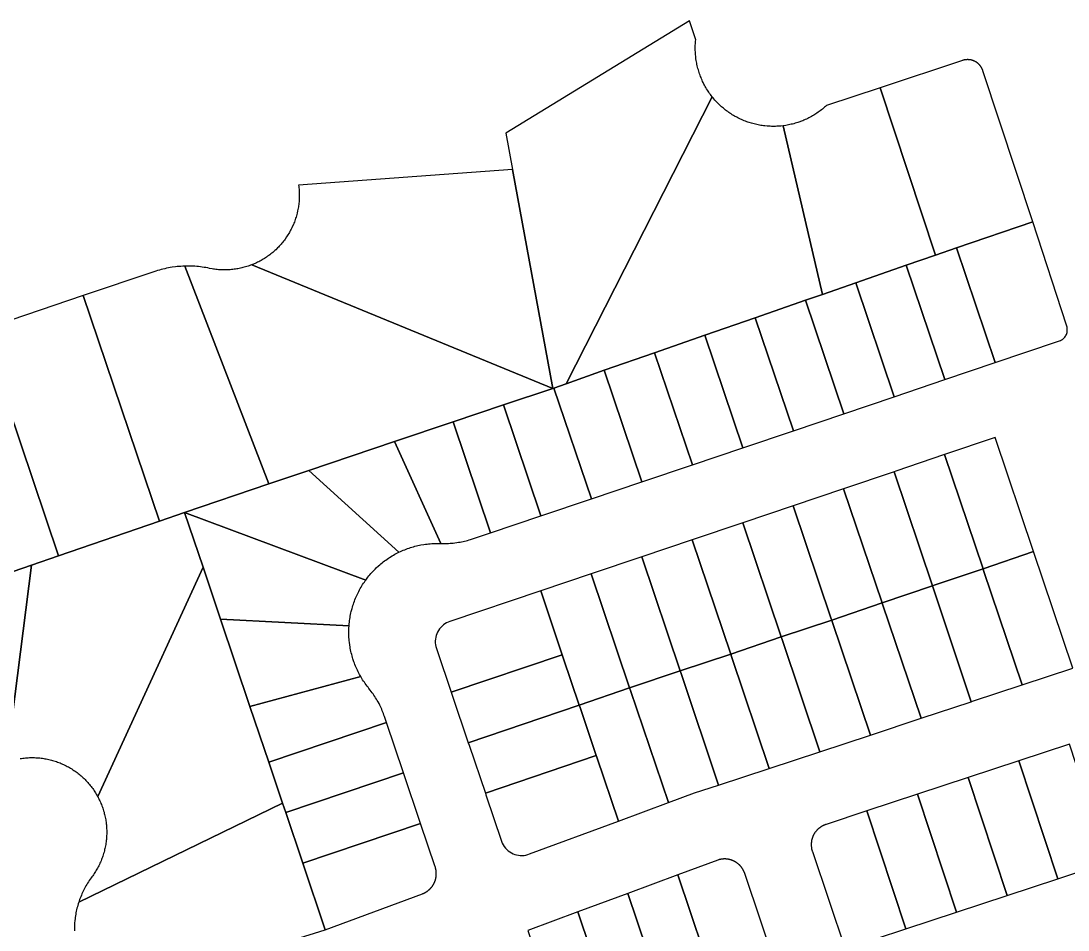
# Model space of a CAD drawing. Header units: metres. Extents: x 620457 to 624057, y 4872349 to 4874194.
# Drawn here: x 620875.9 to 621170.8, y 4873938.2 to 4874194.2 of the extents above; entities that cross this region are included whole.
import ezdxf

# ---------------------------------------------------------------- set-up
doc = ezdxf.new("R2010")
doc.units = ezdxf.units.M
doc.header["$LTSCALE"] = 10
doc.header["$MEASUREMENT"] = 0
doc.layers.add('Aurora_Parcel', color=252, linetype='Continuous')

msp = doc.modelspace()

# ---------------------------------------------------------------- linework, layer by layer
at = {"layer": 'Aurora_Parcel'}
for points in [[(621025.98, 4874090.83), (621029.45, 4874092.03), (621070.6, 4874172.82), (621070.32, 4874173.19), (621070.09, 4874173.49), (621069.87, 4874173.81), (621069.65, 4874174.13), (621069.42, 4874174.44), (621069.23, 4874174.76), (621069.02, 4874175.09), (621068.82, 4874175.42), (621068.64, 4874175.75), (621068.45, 4874176.09), (621068.27, 4874176.43), (621068.07, 4874176.84), (621067.9, 4874177.17), (621067.74, 4874177.53), (621067.59, 4874177.89), (621067.44, 4874178.24), (621067.3, 4874178.6), (621067.16, 4874178.96), (621067.04, 4874179.32), (621066.91, 4874179.68), (621066.8, 4874180.05), (621066.69, 4874180.42), (621066.56, 4874180.86), (621066.47, 4874181.23), (621066.38, 4874181.6), (621066.3, 4874181.99), (621066.22, 4874182.36), (621066.15, 4874182.73), (621066.09, 4874183.11), (621066.03, 4874183.5), (621065.98, 4874183.87), (621065.94, 4874184.25), (621065.92, 4874184.64), (621065.87, 4874185.09), (621065.85, 4874185.47), (621065.83, 4874185.86), (621065.83, 4874186.24), (621065.83, 4874186.63), (621065.83, 4874187.01), (621065.84, 4874187.39), (621065.86, 4874187.78), (621065.89, 4874188.16), (621065.92, 4874188.53), (621065.96, 4874188.93), (621064.21, 4874194.2), (621012.45, 4874162.65), (621014.35, 4874152.38), (621025.71, 4874090.73), (621025.98, 4874090.83)], [(621160.89, 4874137.66), (621146.82, 4874180.14), (621146.76, 4874180.33), (621146.72, 4874180.4), (621146.68, 4874180.48), (621146.67, 4874180.55), (621146.64, 4874180.62), (621146.61, 4874180.69), (621146.59, 4874180.76), (621146.54, 4874180.81), (621146.51, 4874180.91), (621146.47, 4874180.97), (621146.44, 4874181.05), (621146.38, 4874181.14), (621146.34, 4874181.19), (621146.3, 4874181.25), (621146.26, 4874181.33), (621146.21, 4874181.39), (621146.17, 4874181.45), (621146.12, 4874181.52), (621146.07, 4874181.58), (621146.03, 4874181.64), (621145.97, 4874181.7), (621145.92, 4874181.76), (621145.87, 4874181.84), (621145.81, 4874181.89), (621145.76, 4874181.95), (621145.69, 4874182), (621145.63, 4874182.06), (621145.58, 4874182.1), (621145.52, 4874182.17), (621145.47, 4874182.22), (621145.41, 4874182.28), (621145.35, 4874182.33), (621145.28, 4874182.38), (621145.21, 4874182.43), (621145.14, 4874182.48), (621145.08, 4874182.52), (621145.01, 4874182.56), (621144.96, 4874182.62), (621144.88, 4874182.65), (621144.84, 4874182.69), (621144.75, 4874182.73), (621144.68, 4874182.78), (621144.61, 4874182.8), (621144.56, 4874182.84), (621144.45, 4874182.88), (621144.39, 4874182.92), (621144.31, 4874182.95), (621144.24, 4874182.98), (621144.16, 4874183.01), (621144.09, 4874183.03), (621144.02, 4874183.06), (621143.94, 4874183.09), (621143.87, 4874183.11), (621143.79, 4874183.14), (621143.72, 4874183.16), (621143.62, 4874183.17), (621143.55, 4874183.2), (621143.47, 4874183.22), (621143.39, 4874183.23), (621143.32, 4874183.25), (621143.24, 4874183.26), (621143.16, 4874183.27), (621143.08, 4874183.28), (621142.97, 4874183.3), (621142.84, 4874183.3), (621142.74, 4874183.3), (621142.67, 4874183.31), (621142.58, 4874183.31), (621142.52, 4874183.31), (621142.43, 4874183.31), (621142.35, 4874183.31), (621142.28, 4874183.3), (621142.2, 4874183.3), (621142.12, 4874183.3), (621142.05, 4874183.3), (621141.97, 4874183.3), (621141.87, 4874183.27), (621141.79, 4874183.26), (621141.72, 4874183.25), (621141.64, 4874183.23), (621141.56, 4874183.22), (621141.5, 4874183.2), (621141.4, 4874183.17), (621141.33, 4874183.16), (621141.25, 4874183.14), (621141.18, 4874183.12), (621141.1, 4874183.09), (621117.85, 4874175.39), (621133.49, 4874128.28), (621139.39, 4874130.33), (621160.89, 4874137.66)], [(621133.49, 4874128.28), (621117.85, 4874175.39), (621102.81, 4874170.41), (621102.53, 4874170.15), (621102.24, 4874169.9), (621101.95, 4874169.65), (621101.65, 4874169.4), (621101.35, 4874169.16), (621101.04, 4874168.93), (621100.74, 4874168.7), (621100.42, 4874168.48), (621100.1, 4874168.26), (621099.79, 4874168.05), (621099.17, 4874167.67), (621098.84, 4874167.47), (621098.51, 4874167.27), (621098.17, 4874167.1), (621097.83, 4874166.93), (621097.48, 4874166.75), (621097.14, 4874166.58), (621096.78, 4874166.42), (621096.44, 4874166.27), (621096.08, 4874166.12), (621095.73, 4874165.98), (621095.03, 4874165.73), (621094.68, 4874165.61), (621094.29, 4874165.49), (621093.94, 4874165.39), (621093.57, 4874165.28), (621093.2, 4874165.18), (621092.83, 4874165.1), (621092.46, 4874165.01), (621092.08, 4874164.93), (621091.7, 4874164.86), (621091.32, 4874164.79), (621090.6, 4874164.69), (621101.64, 4874117.21), (621111.06, 4874120.48), (621125.22, 4874125.4), (621133.49, 4874128.28)], [(621086.87, 4874164.54), (621086.48, 4874164.56), (621086.1, 4874164.58), (621085.42, 4874164.65), (621085.05, 4874164.69), (621084.67, 4874164.74), (621084.29, 4874164.81), (621083.91, 4874164.87), (621083.54, 4874164.94), (621083.16, 4874165.02), (621082.78, 4874165.1), (621082.41, 4874165.19), (621082.03, 4874165.29), (621081.67, 4874165.39), (621081.02, 4874165.59), (621080.66, 4874165.71), (621080.3, 4874165.84), (621079.94, 4874165.98), (621079.58, 4874166.12), (621079.23, 4874166.26), (621078.87, 4874166.42), (621078.53, 4874166.58), (621078.18, 4874166.74), (621077.84, 4874166.91), (621077.49, 4874167.09), (621076.89, 4874167.43), (621076.57, 4874167.61), (621076.24, 4874167.81), (621075.92, 4874168.01), (621075.6, 4874168.22), (621075.28, 4874168.45), (621074.97, 4874168.66), (621074.66, 4874168.89), (621074.35, 4874169.12), (621074.05, 4874169.36), (621073.75, 4874169.6), (621073.24, 4874170.05), (621072.96, 4874170.3), (621072.68, 4874170.57), (621072.4, 4874170.83), (621072.13, 4874171.1), (621071.86, 4874171.37), (621071.59, 4874171.66), (621071.34, 4874171.93), (621071.08, 4874172.23), (621070.85, 4874172.53), (621070.6, 4874172.82), (621029.45, 4874092.03), (621040.2, 4874095.85), (621054.37, 4874100.78), (621068.54, 4874105.7), (621082.71, 4874110.63), (621096.88, 4874115.55), (621101.64, 4874117.21), (621090.6, 4874164.69), (621089.93, 4874164.62), (621089.55, 4874164.58), (621089.17, 4874164.56), (621088.79, 4874164.54), (621088.4, 4874164.52), (621088.02, 4874164.52), (621087.63, 4874164.52), (621087.25, 4874164.52), (621086.87, 4874164.54)], [(621014.35, 4874152.38), (620954.13, 4874147.94), (620954.18, 4874147.55), (620954.22, 4874147.2), (620954.25, 4874146.82), (620954.28, 4874146.46), (620954.3, 4874146.08), (620954.31, 4874145.72), (620954.32, 4874145.35), (620954.32, 4874144.99), (620954.32, 4874144.62), (620954.29, 4874144.01), (620954.27, 4874143.64), (620954.24, 4874143.28), (620954.21, 4874142.91), (620954.17, 4874142.55), (620954.12, 4874142.18), (620954.06, 4874141.82), (620954, 4874141.46), (620953.95, 4874141.1), (620953.86, 4874140.74), (620953.7, 4874140.04), (620953.61, 4874139.68), (620953.51, 4874139.33), (620953.41, 4874138.98), (620953.3, 4874138.63), (620953.18, 4874138.28), (620953.05, 4874137.93), (620952.93, 4874137.59), (620952.8, 4874137.25), (620952.66, 4874136.92), (620952.36, 4874136.25), (620952.21, 4874135.93), (620952.04, 4874135.59), (620951.87, 4874135.27), (620951.7, 4874134.96), (620951.52, 4874134.63), (620951.33, 4874134.31), (620951.14, 4874134), (620950.95, 4874133.69), (620950.73, 4874133.38), (620950.33, 4874132.79), (620950.11, 4874132.5), (620949.89, 4874132.21), (620949.66, 4874131.92), (620949.41, 4874131.63), (620949.19, 4874131.36), (620948.95, 4874131.08), (620948.69, 4874130.81), (620948.45, 4874130.54), (620948.19, 4874130.28), (620947.67, 4874129.78), (620947.41, 4874129.53), (620947.13, 4874129.29), (620946.86, 4874129.05), (620946.57, 4874128.82), (620946.29, 4874128.59), (620946, 4874128.36), (620945.7, 4874128.14), (620945.4, 4874127.93), (620945.1, 4874127.72), (620944.5, 4874127.33), (620944.19, 4874127.14), (620943.87, 4874126.95), (620943.55, 4874126.77), (620943.23, 4874126.59), (620942.91, 4874126.42), (620942.59, 4874126.26), (620942.25, 4874126.1), (620941.92, 4874125.95), (620941.58, 4874125.81), (620941, 4874125.56), (621025.71, 4874090.73), (621014.35, 4874152.38)], [(621150.29, 4874098), (621167.84, 4874103.96), (621168.13, 4874104.03), (621168.42, 4874104.12), (621168.7, 4874104.24), (621168.96, 4874104.38), (621169.21, 4874104.55), (621169.45, 4874104.74), (621169.66, 4874104.94), (621169.86, 4874105.17), (621170.04, 4874105.41), (621170.19, 4874105.67), (621170.32, 4874105.94), (621170.43, 4874106.23), (621170.51, 4874106.52), (621170.56, 4874106.81), (621170.59, 4874107.11), (621170.59, 4874107.41), (621170.57, 4874107.71), (621170.51, 4874108.01), (621170.44, 4874108.3), (621170.33, 4874108.58), (621160.89, 4874137.66), (621139.39, 4874130.33), (621150.29, 4874098)], [(621150.29, 4874098), (621139.39, 4874130.33), (621133.49, 4874128.28), (621125.22, 4874125.4), (621136.08, 4874093.2), (621150.29, 4874098)], [(620945.7, 4874063.84), (620922.05, 4874125.15), (620921.53, 4874125.14), (620921.01, 4874125.1), (620920.49, 4874125.06), (620919.97, 4874125.02), (620919.44, 4874124.96), (620918.51, 4874124.84), (620918, 4874124.75), (620917.48, 4874124.66), (620916.95, 4874124.56), (620916.45, 4874124.45), (620915.92, 4874124.33), (620915.43, 4874124.21), (620914.93, 4874124.07), (620914.42, 4874123.93), (620913.92, 4874123.77), (620913.37, 4874123.6), (620893.47, 4874116.87), (620914.93, 4874053.31), (620922.03, 4874055.75), (620945.7, 4874063.84)], [(620941, 4874125.56), (620940.91, 4874125.53), (620940.57, 4874125.4), (620940.22, 4874125.27), (620939.88, 4874125.16), (620939.52, 4874125.04), (620939.18, 4874124.94), (620938.82, 4874124.84), (620938.46, 4874124.75), (620938.11, 4874124.66), (620937.76, 4874124.58), (620937.06, 4874124.44), (620936.69, 4874124.38), (620936.33, 4874124.33), (620935.96, 4874124.27), (620935.6, 4874124.23), (620935.23, 4874124.19), (620934.86, 4874124.16), (620934.5, 4874124.15), (620934.13, 4874124.12), (620933.77, 4874124.11), (620933.05, 4874124.11), (620932.69, 4874124.12), (620932.31, 4874124.13), (620931.96, 4874124.15), (620931.58, 4874124.17), (620931.22, 4874124.21), (620930.85, 4874124.25), (620930.49, 4874124.3), (620930.13, 4874124.35), (620929.76, 4874124.41), (620929.06, 4874124.54), (620928.54, 4874124.65), (620928.02, 4874124.74), (620927.51, 4874124.82), (620926.99, 4874124.91), (620926.47, 4874124.96), (620925.95, 4874125.02), (620925.43, 4874125.07), (620924.9, 4874125.11), (620924.38, 4874125.14), (620923.79, 4874125.16), (620923.27, 4874125.17), (620922.75, 4874125.17), (620922.05, 4874125.15), (620945.7, 4874063.84), (620957.03, 4874067.66), (620981.12, 4874075.78), (620997.61, 4874081.34), (621011.82, 4874086.13), (621025.71, 4874090.73), (620941, 4874125.56)], [(621136.08, 4874093.2), (621125.22, 4874125.4), (621111.06, 4874120.48), (621121.86, 4874088.4), (621136.08, 4874093.2)], [(621121.86, 4874088.4), (621111.06, 4874120.48), (621101.64, 4874117.21), (621096.88, 4874115.55), (621107.65, 4874083.61), (621121.86, 4874088.4)], [(620914.93, 4874053.31), (620893.47, 4874116.87), (620865.03, 4874107.27), (620886.55, 4874043.59), (620914.93, 4874053.31)], [(621107.65, 4874083.61), (621096.88, 4874115.55), (621082.71, 4874110.63), (621093.44, 4874078.82), (621107.65, 4874083.61)], [(621093.44, 4874078.82), (621082.71, 4874110.63), (621068.54, 4874105.7), (621079.22, 4874074.03), (621093.44, 4874078.82)], [(620886.55, 4874043.59), (620865.03, 4874107.27), (620836.62, 4874097.67), (620858.17, 4874033.87), (620878.88, 4874040.97), (620886.55, 4874043.59)], [(621068.54, 4874105.7), (621054.37, 4874100.78), (621065, 4874069.24), (621079.22, 4874074.03), (621068.54, 4874105.7)], [(621054.37, 4874100.78), (621040.2, 4874095.85), (621050.79, 4874064.45), (621065, 4874069.24), (621054.37, 4874100.78)], [(621050.79, 4874064.45), (621040.2, 4874095.85), (621029.45, 4874092.03), (621025.98, 4874090.83), (621036.57, 4874059.66), (621050.79, 4874064.45)], [(621036.57, 4874059.66), (621025.98, 4874090.83), (621025.71, 4874090.73), (621011.82, 4874086.13), (621022.36, 4874054.86), (621036.57, 4874059.66)], [(621022.36, 4874054.86), (621011.82, 4874086.13), (620997.61, 4874081.34), (621008.15, 4874050.07), (621022.36, 4874054.86)], [(621008.15, 4874050.07), (620997.61, 4874081.34), (620981.12, 4874075.78), (620994.2, 4874047.08), (620994.64, 4874047.07), (620995.08, 4874047.06), (620995.51, 4874047.07), (620995.95, 4874047.08), (620996.38, 4874047.1), (620996.82, 4874047.12), (620997.25, 4874047.14), (620997.69, 4874047.2), (620998.12, 4874047.24), (620998.72, 4874047.32), (620999.15, 4874047.4), (620999.58, 4874047.46), (621000.01, 4874047.56), (621000.43, 4874047.63), (621000.86, 4874047.74), (621001.28, 4874047.83), (621001.71, 4874047.95), (621002.12, 4874048.07), (621002.54, 4874048.19), (621003.11, 4874048.39), (621008.15, 4874050.07)], [(620994.2, 4874047.08), (620981.12, 4874075.78), (620957.03, 4874067.66), (620982.39, 4874044.61), (620982.81, 4874044.8), (620983.2, 4874044.98), (620983.6, 4874045.15), (620984.01, 4874045.32), (620984.8, 4874045.62), (620985.22, 4874045.76), (620985.63, 4874045.9), (620986.05, 4874046.03), (620986.47, 4874046.15), (620986.89, 4874046.27), (620987.31, 4874046.38), (620987.74, 4874046.48), (620988.15, 4874046.57), (620988.59, 4874046.66), (620989.43, 4874046.8), (620989.86, 4874046.85), (620990.3, 4874046.92), (620990.73, 4874046.97), (620991.17, 4874047.01), (620991.6, 4874047.04), (620992.04, 4874047.07), (620992.47, 4874047.09), (620992.91, 4874047.1), (620993.34, 4874047.1), (620994.2, 4874047.08)], [(621161.06, 4874044.8), (621150.25, 4874076.87), (621136.04, 4874072.08), (621146.88, 4874039.9), (621161.06, 4874044.8)], [(621133.13, 4874035.36), (621146.88, 4874039.9), (621136.04, 4874072.08), (621122.32, 4874067.46), (621121.8, 4874067.28), (621132.61, 4874035.18), (621133.13, 4874035.36)], [(620982.39, 4874044.61), (620957.03, 4874067.66), (620945.7, 4874063.84), (620922.03, 4874055.75), (620973.04, 4874036.77), (620973.39, 4874037.26), (620973.66, 4874037.6), (620973.94, 4874037.95), (620974.22, 4874038.28), (620974.5, 4874038.62), (620974.79, 4874038.94), (620975.09, 4874039.25), (620975.39, 4874039.57), (620975.7, 4874039.88), (620976.01, 4874040.18), (620976.64, 4874040.76), (620976.97, 4874041.05), (620977.3, 4874041.32), (620977.64, 4874041.61), (620977.98, 4874041.88), (620978.33, 4874042.14), (620978.68, 4874042.4), (620979.04, 4874042.65), (620979.4, 4874042.89), (620979.76, 4874043.13), (620980.49, 4874043.58), (620980.87, 4874043.81), (620981.24, 4874044.02), (620981.63, 4874044.22), (620982.02, 4874044.42), (620982.39, 4874044.61)], [(621132.61, 4874035.18), (621121.8, 4874067.28), (621107.61, 4874062.49), (621118.43, 4874030.37), (621132.61, 4874035.18)], [(621118.43, 4874030.37), (621107.61, 4874062.49), (621093.39, 4874057.7), (621104.13, 4874025.82), (621104.24, 4874025.5), (621118.43, 4874030.37)], [(621104.24, 4874025.5), (621104.13, 4874025.82), (621093.39, 4874057.7), (621079.18, 4874052.91), (621090.02, 4874020.74), (621104.24, 4874025.5)], [(620973.04, 4874036.77), (620922.03, 4874055.75), (620927.21, 4874040.38), (620932.13, 4874025.79), (620968.33, 4874023.84), (620968.34, 4874023.94), (620968.35, 4874024.04), (620968.39, 4874024.47), (620968.43, 4874024.91), (620968.47, 4874025.34), (620968.54, 4874025.77), (620968.61, 4874026.2), (620968.69, 4874026.63), (620968.77, 4874027.05), (620968.86, 4874027.51), (620968.96, 4874027.91), (620969.17, 4874028.74), (620969.29, 4874029.17), (620969.42, 4874029.58), (620969.55, 4874030), (620969.69, 4874030.4), (620969.84, 4874030.83), (620970, 4874031.22), (620970.16, 4874031.63), (620970.33, 4874032.03), (620970.51, 4874032.43), (620970.88, 4874033.2), (620971.07, 4874033.59), (620971.28, 4874033.98), (620971.49, 4874034.36), (620971.71, 4874034.74), (620971.93, 4874035.11), (620972.16, 4874035.48), (620972.4, 4874035.85), (620972.64, 4874036.21), (620972.89, 4874036.57), (620973.04, 4874036.77)], [(621090.02, 4874020.74), (621079.18, 4874052.91), (621064.95, 4874048.12), (621075.8, 4874015.95), (621090.02, 4874020.74)], [(621075.8, 4874015.95), (621064.95, 4874048.12), (621050.75, 4874043.33), (621061.58, 4874011.19), (621075.8, 4874015.95)], [(621061.58, 4874011.19), (621050.75, 4874043.33), (621036.53, 4874038.53), (621047.35, 4874006.43), (621061.58, 4874011.19)], [(621172.14, 4874011.93), (621161.06, 4874044.8), (621146.88, 4874039.9), (621147.02, 4874039.5), (621157.89, 4874007.23), (621172.14, 4874011.93)], [(620932.13, 4874025.79), (620927.21, 4874040.38), (620897.56, 4873975.81), (620897.69, 4873975.54), (620897.87, 4873975.21), (620898.01, 4873974.89), (620898.18, 4873974.56), (620898.33, 4873974.22), (620898.48, 4873973.89), (620898.62, 4873973.55), (620898.75, 4873973.2), (620898.88, 4873972.86), (620899, 4873972.51), (620899.12, 4873972.14), (620899.23, 4873971.8), (620899.33, 4873971.44), (620899.42, 4873971.08), (620899.51, 4873970.73), (620899.6, 4873970.37), (620899.67, 4873970.01), (620899.74, 4873969.65), (620899.81, 4873969.29), (620899.87, 4873968.93), (620899.93, 4873968.57), (620899.97, 4873968.17), (620900.01, 4873967.81), (620900.04, 4873967.44), (620900.06, 4873967.08), (620900.08, 4873966.71), (620900.1, 4873966.35), (620900.1, 4873965.98), (620900.1, 4873965.6), (620900.1, 4873965.25), (620900.08, 4873964.89), (620900.06, 4873964.52), (620900.04, 4873964.12), (620900, 4873963.75), (620899.97, 4873963.39), (620899.93, 4873963.02), (620899.87, 4873962.66), (620899.81, 4873962.3), (620899.75, 4873961.94), (620899.67, 4873961.58), (620899.6, 4873961.22), (620899.51, 4873960.86), (620899.43, 4873960.53), (620899.33, 4873960.13), (620899.22, 4873959.77), (620899.12, 4873959.42), (620899, 4873959.07), (620898.88, 4873958.73), (620898.75, 4873958.38), (620898.62, 4873958.04), (620898.49, 4873957.7), (620898.34, 4873957.37), (620898.19, 4873957.03), (620898.04, 4873956.7), (620897.85, 4873956.34), (620897.69, 4873956.02), (620897.52, 4873955.69), (620897.34, 4873955.39), (620897.16, 4873955.07), (620896.97, 4873954.74), (620896.77, 4873954.43), (620896.58, 4873954.13), (620896.35, 4873953.81), (620896.15, 4873953.53), (620895.94, 4873953.24), (620895.68, 4873952.88), (620895.43, 4873952.52), (620895.18, 4873952.16), (620894.94, 4873951.8), (620894.71, 4873951.43), (620894.48, 4873951.04), (620894.26, 4873950.68), (620894.05, 4873950.3), (620893.85, 4873949.91), (620893.49, 4873949.21), (620893.3, 4873948.81), (620893.12, 4873948.41), (620892.95, 4873948.01), (620892.78, 4873947.61), (620892.62, 4873947.2), (620892.47, 4873946.79), (620892.21, 4873946.04), (620949.61, 4873973.92), (620945.71, 4873985.52), (620940.44, 4874001.15), (620932.13, 4874025.79)], [(621143.92, 4874002.63), (621157.89, 4874007.23), (621147.02, 4874039.5), (621146.88, 4874039.9), (621133.13, 4874035.36), (621132.61, 4874035.18), (621143.56, 4874002.51), (621143.92, 4874002.63)], [(621047.35, 4874006.43), (621036.53, 4874038.53), (621022.32, 4874033.74), (621028.38, 4874015.76), (621028.67, 4874014.91), (621033.17, 4874001.55), (621047.35, 4874006.43)], [(620996.75, 4874025.1), (620996.26, 4874024.92), (620995.79, 4874024.7), (620995.34, 4874024.44), (620994.91, 4874024.14), (620994.51, 4874023.8), (620994.14, 4874023.43), (620993.81, 4874023.03), (620993.51, 4874022.6), (620993.26, 4874022.14), (620993.04, 4874021.67), (620992.86, 4874021.18), (620992.73, 4874020.67), (620992.65, 4874020.16), (620992.6, 4874019.63), (620992.61, 4874019.11), (620992.66, 4874018.56), (620992.77, 4874018.02), (620992.92, 4874017.49), (620993.12, 4874016.98), (620997.1, 4874005.22), (621028.38, 4874015.76), (621022.32, 4874033.74), (620996.75, 4874025.1)], [(621143.56, 4874002.51), (621132.61, 4874035.18), (621118.43, 4874030.37), (621118.57, 4874029.97), (621129.39, 4873997.84), (621143.56, 4874002.51)], [(621129.39, 4873997.84), (621118.57, 4874029.97), (621118.43, 4874030.37), (621104.24, 4874025.5), (621104.38, 4874025.1), (621115.15, 4873993.14), (621129.39, 4873997.84)], [(620968.33, 4874023.84), (620932.13, 4874025.79), (620940.44, 4874001.15), (620971.63, 4874009.6), (620971.45, 4874009.89), (620971.28, 4874010.2), (620971.08, 4874010.59), (620970.88, 4874010.97), (620970.68, 4874011.37), (620970.51, 4874011.76), (620970.33, 4874012.16), (620970.16, 4874012.56), (620970, 4874012.97), (620969.84, 4874013.36), (620969.7, 4874013.79), (620969.42, 4874014.6), (620969.3, 4874015.01), (620969.18, 4874015.43), (620969.07, 4874015.85), (620968.96, 4874016.29), (620968.86, 4874016.7), (620968.77, 4874017.13), (620968.69, 4874017.56), (620968.61, 4874017.99), (620968.55, 4874018.42), (620968.43, 4874019.27), (620968.39, 4874019.7), (620968.35, 4874020.13), (620968.31, 4874020.57), (620968.3, 4874021.01), (620968.28, 4874021.44), (620968.27, 4874021.88), (620968.27, 4874022.31), (620968.28, 4874022.75), (620968.3, 4874023.2), (620968.33, 4874023.84)], [(621115.15, 4873993.14), (621104.38, 4874025.1), (621104.24, 4874025.5), (621090.02, 4874020.74), (621090.26, 4874020.03), (621100.91, 4873988.45), (621115.15, 4873993.14)], [(621100.91, 4873988.45), (621090.26, 4874020.03), (621090.02, 4874020.74), (621075.8, 4874015.95), (621076.04, 4874015.24), (621086.66, 4873983.75), (621100.91, 4873988.45)], [(621033.17, 4874001.55), (621028.67, 4874014.91), (621028.38, 4874015.76), (620997.1, 4874005.22), (620997.39, 4874004.37), (621001.92, 4873990.95), (621033.17, 4874001.55)], [(621086.66, 4873983.75), (621076.04, 4874015.24), (621075.8, 4874015.95), (621061.58, 4874011.19), (621061.82, 4874010.48), (621072.41, 4873979.06), (621086.66, 4873983.75)], [(621065.61, 4873976.83), (621072.41, 4873979.06), (621061.82, 4874010.48), (621061.58, 4874011.19), (621047.35, 4874006.43), (621047.59, 4874005.71), (621058.26, 4873974.09), (621065.61, 4873976.83)], [(620978.87, 4873996.7), (620978.31, 4873998.36), (620978.17, 4873998.77), (620978.02, 4873999.18), (620977.86, 4873999.59), (620977.7, 4873999.99), (620977.52, 4874000.4), (620977.35, 4874000.79), (620977.16, 4874001.19), (620976.97, 4874001.58), (620976.77, 4874001.97), (620976.49, 4874002.5), (620976.26, 4874002.88), (620976.05, 4874003.25), (620975.82, 4874003.63), (620975.59, 4874003.99), (620975.34, 4874004.36), (620975.1, 4874004.72), (620974.85, 4874005.06), (620974.59, 4874005.42), (620974.32, 4874005.77), (620973.95, 4874006.24), (620973.67, 4874006.58), (620973.41, 4874006.92), (620973.14, 4874007.27), (620972.89, 4874007.62), (620972.64, 4874007.99), (620972.4, 4874008.34), (620972.16, 4874008.7), (620971.93, 4874009.08), (620971.63, 4874009.6), (620940.44, 4874001.15), (620945.71, 4873985.52), (620978.87, 4873996.7)], [(621058.26, 4873974.09), (621047.59, 4874005.71), (621047.35, 4874006.43), (621033.17, 4874001.55), (621033.41, 4874000.84), (621037.95, 4873987.37), (621038.1, 4873986.91), (621044.18, 4873968.88), (621058.26, 4873974.09)], [(621037.95, 4873987.37), (621033.41, 4874000.84), (621033.17, 4874001.55), (621001.92, 4873990.95), (621002.16, 4873990.24), (621006.71, 4873976.75), (621037.95, 4873987.37)], [(620945.71, 4873985.52), (620949.61, 4873973.92), (620950.5, 4873971.3), (620983.67, 4873982.48), (620978.87, 4873996.7), (620945.71, 4873985.52)], [(621182.13, 4873957.3), (621171.18, 4873990.54), (621156.93, 4873985.84), (621167.88, 4873952.6), (621182.13, 4873957.3)], [(621006.87, 4873976.28), (621011.24, 4873963.24), (621011.46, 4873962.71), (621011.72, 4873962.2), (621012.03, 4873961.72), (621012.39, 4873961.27), (621012.78, 4873960.86), (621013.18, 4873960.52), (621013.61, 4873960.21), (621014.06, 4873959.94), (621014.53, 4873959.71), (621015.02, 4873959.52), (621015.53, 4873959.38), (621016.04, 4873959.28), (621016.56, 4873959.23), (621017.09, 4873959.22), (621017.61, 4873959.25), (621018.13, 4873959.34), (621018.64, 4873959.47), (621019.14, 4873959.64), (621044.18, 4873968.88), (621038.1, 4873986.91), (621037.95, 4873987.37), (621006.71, 4873976.75), (621006.87, 4873976.28)], [(621167.88, 4873952.6), (621156.93, 4873985.84), (621142.69, 4873981.15), (621153.64, 4873947.91), (621167.88, 4873952.6)], [(620950.5, 4873971.3), (620955.29, 4873957.09), (620988.46, 4873968.27), (620983.67, 4873982.48), (620950.5, 4873971.3)], [(621128.44, 4873976.46), (621139.39, 4873943.22), (621153.64, 4873947.91), (621142.69, 4873981.15), (621128.44, 4873976.46)], [(621139.39, 4873943.22), (621128.44, 4873976.46), (621114.18, 4873971.76), (621125.13, 4873938.52), (621139.39, 4873943.22)], [(621125.13, 4873938.52), (621114.18, 4873971.76), (621102.67, 4873967.97), (621102.59, 4873967.95), (621102.48, 4873967.9), (621102.38, 4873967.87), (621102.28, 4873967.83), (621102.18, 4873967.8), (621102.08, 4873967.75), (621101.99, 4873967.71), (621101.9, 4873967.66), (621101.8, 4873967.62), (621101.71, 4873967.57), (621101.62, 4873967.52), (621101.52, 4873967.47), (621101.41, 4873967.4), (621101.32, 4873967.35), (621101.23, 4873967.29), (621101.14, 4873967.23), (621101.05, 4873967.17), (621100.97, 4873967.11), (621100.88, 4873967.05), (621100.8, 4873966.99), (621100.72, 4873966.91), (621100.64, 4873966.86), (621100.56, 4873966.79), (621100.46, 4873966.7), (621100.38, 4873966.62), (621100.3, 4873966.56), (621100.23, 4873966.5), (621100.16, 4873966.41), (621100.08, 4873966.34), (621100.01, 4873966.25), (621099.94, 4873966.17), (621099.88, 4873966.1), (621099.81, 4873966.01), (621099.75, 4873965.93), (621099.66, 4873965.83), (621099.59, 4873965.74), (621099.54, 4873965.65), (621099.48, 4873965.57), (621099.43, 4873965.48), (621099.37, 4873965.39), (621099.32, 4873965.3), (621099.25, 4873965.21), (621099.21, 4873965.12), (621099.16, 4873965.02), (621099.12, 4873964.93), (621099.06, 4873964.81), (621099.01, 4873964.72), (621098.96, 4873964.62), (621098.93, 4873964.52), (621098.89, 4873964.43), (621098.85, 4873964.33), (621098.83, 4873964.23), (621098.78, 4873964.13), (621098.75, 4873964.03), (621098.72, 4873963.93), (621098.69, 4873963.83), (621098.66, 4873963.7), (621098.63, 4873963.6), (621098.6, 4873963.49), (621098.59, 4873963.39), (621098.57, 4873963.29), (621098.56, 4873963.18), (621098.54, 4873963.08), (621098.52, 4873962.98), (621098.51, 4873962.87), (621098.5, 4873962.77), (621098.5, 4873962.66), (621098.49, 4873962.53), (621098.48, 4873962.42), (621098.48, 4873962.32), (621098.48, 4873962.21), (621098.48, 4873962.12), (621098.49, 4873962.01), (621098.49, 4873961.9), (621098.5, 4873961.8), (621098.51, 4873961.69), (621098.52, 4873961.59), (621098.52, 4873961.48), (621098.55, 4873961.36), (621098.57, 4873961.25), (621098.58, 4873961.14), (621098.6, 4873961.04), (621098.63, 4873960.94), (621098.65, 4873960.84), (621098.67, 4873960.73), (621098.7, 4873960.63), (621098.73, 4873960.53), (621098.76, 4873960.43), (621098.8, 4873960.33), (621108.05, 4873932.89), (621125.13, 4873938.52)], [(620961.62, 4873938.31), (620988.99, 4873948.45), (620989.09, 4873948.48), (620989.19, 4873948.52), (620989.29, 4873948.56), (620989.38, 4873948.61), (620989.48, 4873948.65), (620989.57, 4873948.7), (620989.66, 4873948.74), (620989.77, 4873948.79), (620989.85, 4873948.84), (620989.94, 4873948.89), (620990.02, 4873948.95), (620990.12, 4873949.02), (620990.21, 4873949.06), (620990.3, 4873949.12), (620990.38, 4873949.18), (620990.47, 4873949.24), (620990.55, 4873949.31), (620990.64, 4873949.37), (620990.71, 4873949.44), (620990.8, 4873949.5), (620990.87, 4873949.57), (620990.96, 4873949.64), (620991.03, 4873949.71), (620991.11, 4873949.79), (620991.18, 4873949.86), (620991.25, 4873949.94), (620991.33, 4873950.01), (620991.4, 4873950.09), (620991.47, 4873950.18), (620991.52, 4873950.25), (620991.6, 4873950.33), (620991.66, 4873950.41), (620991.73, 4873950.5), (620991.79, 4873950.58), (620991.84, 4873950.67), (620991.91, 4873950.76), (620991.97, 4873950.84), (620992.02, 4873950.93), (620992.08, 4873951.02), (620992.13, 4873951.11), (620992.18, 4873951.21), (620992.23, 4873951.3), (620992.28, 4873951.39), (620992.32, 4873951.48), (620992.37, 4873951.58), (620992.41, 4873951.68), (620992.45, 4873951.77), (620992.49, 4873951.87), (620992.51, 4873951.97), (620992.57, 4873952.06), (620992.6, 4873952.17), (620992.63, 4873952.27), (620992.66, 4873952.37), (620992.69, 4873952.47), (620992.72, 4873952.58), (620992.74, 4873952.67), (620992.77, 4873952.78), (620992.79, 4873952.88), (620992.81, 4873952.98), (620992.83, 4873953.08), (620992.83, 4873953.19), (620992.86, 4873953.29), (620992.87, 4873953.41), (620992.88, 4873953.5), (620992.89, 4873953.6), (620992.9, 4873953.71), (620992.9, 4873953.81), (620992.91, 4873953.92), (620992.91, 4873954.03), (620992.91, 4873954.13), (620992.91, 4873954.24), (620992.9, 4873954.34), (620992.9, 4873954.45), (620992.89, 4873954.56), (620992.88, 4873954.65), (620992.87, 4873954.76), (620992.86, 4873954.87), (620992.83, 4873954.97), (620992.83, 4873955.07), (620992.81, 4873955.18), (620992.79, 4873955.28), (620992.77, 4873955.39), (620992.74, 4873955.48), (620992.72, 4873955.59), (620992.69, 4873955.69), (620992.66, 4873955.79), (620992.63, 4873955.9), (620992.59, 4873956.01), (620988.46, 4873968.27), (620955.29, 4873957.09), (620961.62, 4873938.31)], [(621071.72, 4873921.68), (621060.91, 4873953.75), (621046.83, 4873948.54), (621057.55, 4873916.76), (621071.72, 4873921.68)], [(621057.55, 4873916.76), (621046.83, 4873948.54), (621032.77, 4873943.34), (621043.38, 4873911.84), (621057.55, 4873916.76)], [(621043.38, 4873911.84), (621032.77, 4873943.34), (621018.69, 4873938.12), (621029.21, 4873906.92), (621043.38, 4873911.84)]]:
    msp.add_lwpolyline(points, close=True, dxfattribs=at)
for points in [[(620875.72, 4873986.51), (620876.09, 4873986.57), (620876.45, 4873986.62), (620876.81, 4873986.66), (620877.2, 4873986.7), (620877.57, 4873986.73), (620877.94, 4873986.75), (620878.31, 4873986.77), (620878.67, 4873986.78), (620879.04, 4873986.79), (620879.4, 4873986.78), (620879.77, 4873986.78), (620880.14, 4873986.76), (620880.5, 4873986.74), (620880.87, 4873986.71), (620881.26, 4873986.67), (620881.63, 4873986.63), (620881.99, 4873986.59), (620882.35, 4873986.53), (620882.71, 4873986.47), (620883.08, 4873986.41), (620883.42, 4873986.33), (620883.79, 4873986.26), (620884.15, 4873986.17), (620884.5, 4873986.08), (620884.86, 4873985.98), (620885.24, 4873985.87), (620885.59, 4873985.76), (620885.93, 4873985.64), (620886.28, 4873985.52), (620886.62, 4873985.4), (620886.97, 4873985.26), (620887.3, 4873985.13), (620887.64, 4873984.97), (620887.97, 4873984.82), (620888.3, 4873984.66), (620888.63, 4873984.5), (620888.98, 4873984.32), (620889.31, 4873984.14), (620889.62, 4873983.95), (620889.94, 4873983.77), (620890.25, 4873983.58), (620890.56, 4873983.38), (620890.87, 4873983.18), (620891.17, 4873982.97), (620891.48, 4873982.76), (620891.76, 4873982.54), (620892.04, 4873982.32), (620892.36, 4873982.08), (620892.63, 4873981.84), (620892.92, 4873981.6), (620893.19, 4873981.36), (620893.46, 4873981.11), (620893.73, 4873980.85), (620893.99, 4873980.6), (620894.25, 4873980.33), (620894.5, 4873980.07), (620894.75, 4873979.8), (620894.99, 4873979.52), (620895.24, 4873979.22), (620895.48, 4873978.94), (620895.69, 4873978.65), (620895.92, 4873978.36), (620896.14, 4873978.06), (620896.35, 4873977.77), (620896.56, 4873977.46), (620896.76, 4873977.15), (620896.96, 4873976.84), (620897.16, 4873976.52), (620897.33, 4873976.21), (620897.52, 4873975.87), (620897.56, 4873975.81), (620927.21, 4874040.38), (620927.21, 4874040.38), (620922.03, 4874055.75), (620914.93, 4874053.31), (620886.55, 4874043.59), (620878.88, 4874040.97), (620871.83, 4873985.49)], [(620871.83, 4873985.49), (620878.88, 4874040.97), (620858.17, 4874033.87)], [(620901.97, 4873919.68), (620961.62, 4873938.31), (620955.29, 4873957.09), (620950.5, 4873971.3), (620950.5, 4873971.3), (620949.61, 4873973.92), (620892.21, 4873946.04), (620892.08, 4873945.63), (620891.84, 4873944.79), (620891.72, 4873944.37), (620891.63, 4873943.96), (620891.53, 4873943.52), (620891.44, 4873943.09), (620891.36, 4873942.66), (620891.29, 4873942.23), (620891.23, 4873941.8), (620891.17, 4873941.37), (620891.12, 4873940.94), (620891.05, 4873940.15), (620891.02, 4873939.71), (620891, 4873939.28), (620890.98, 4873938.84), (620890.98, 4873938.41), (620890.98, 4873937.97)], [(621088.73, 4873927.58), (621079.77, 4873954.15), (621079.74, 4873954.26), (621079.7, 4873954.35), (621079.67, 4873954.45), (621079.63, 4873954.56), (621079.58, 4873954.64), (621079.54, 4873954.73), (621079.5, 4873954.84), (621079.45, 4873954.92), (621079.4, 4873955.02), (621079.35, 4873955.11), (621079.29, 4873955.23), (621079.24, 4873955.31), (621079.19, 4873955.4), (621079.13, 4873955.49), (621079.07, 4873955.57), (621079.01, 4873955.66), (621078.95, 4873955.75), (621078.89, 4873955.83), (621078.83, 4873955.91), (621078.76, 4873955.99), (621078.7, 4873956.08), (621078.61, 4873956.17), (621078.54, 4873956.25), (621078.47, 4873956.33), (621078.4, 4873956.4), (621078.33, 4873956.48), (621078.25, 4873956.55), (621078.18, 4873956.63), (621078.1, 4873956.7), (621078.02, 4873956.77), (621077.94, 4873956.83), (621077.86, 4873956.9), (621077.76, 4873956.98), (621077.68, 4873957.05), (621077.59, 4873957.1), (621077.51, 4873957.17), (621077.41, 4873957.22), (621077.33, 4873957.28), (621077.25, 4873957.34), (621077.16, 4873957.39), (621077.07, 4873957.44), (621076.97, 4873957.49), (621076.88, 4873957.54), (621076.77, 4873957.61), (621076.68, 4873957.65), (621076.58, 4873957.69), (621076.49, 4873957.73), (621076.39, 4873957.78), (621076.29, 4873957.81), (621076.19, 4873957.85), (621076.1, 4873957.9), (621076, 4873957.92), (621075.9, 4873957.95), (621075.8, 4873957.99), (621075.68, 4873958.02), (621075.58, 4873958.05), (621075.47, 4873958.07), (621075.37, 4873958.1), (621075.27, 4873958.12), (621075.17, 4873958.14), (621075.06, 4873958.15), (621074.96, 4873958.17), (621074.86, 4873958.19), (621074.75, 4873958.2), (621074.64, 4873958.21), (621074.52, 4873958.22), (621074.42, 4873958.23), (621074.31, 4873958.23), (621074.22, 4873958.23), (621074.1, 4873958.23), (621074, 4873958.23), (621073.89, 4873958.23), (621073.79, 4873958.23), (621073.69, 4873958.22), (621073.57, 4873958.21), (621073.48, 4873958.2), (621073.35, 4873958.19), (621073.25, 4873958.19), (621073.14, 4873958.16), (621073.04, 4873958.14), (621072.94, 4873958.12), (621072.84, 4873958.1), (621072.73, 4873958.08), (621072.63, 4873958.06), (621072.53, 4873958.04), (621072.43, 4873958), (621072.33, 4873957.97), (621072.2, 4873957.93), (621060.91, 4873953.75), (621071.72, 4873921.68)]]:
    msp.add_lwpolyline(points, dxfattribs=at)

doc.saveas('drawing.dxf')
